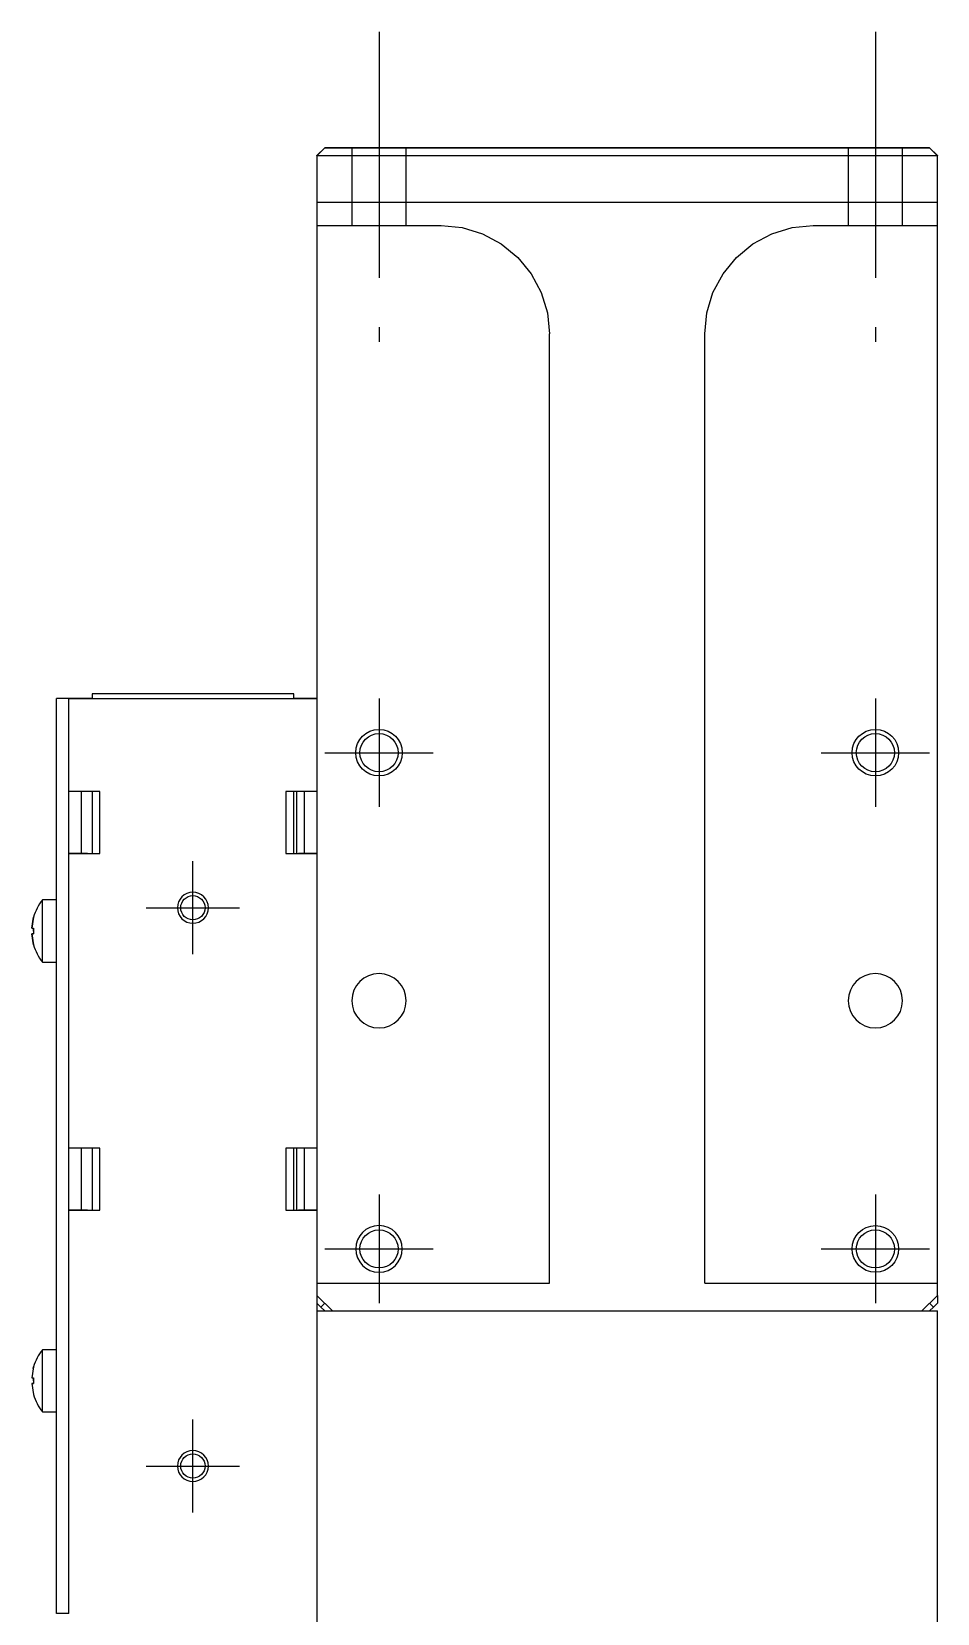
# Model space of a CAD drawing. Extents: x 0 to 698, y -8 to 617.
# Drawn here: x 275.5 to 333.9, y 514.8 to 616.8 of the extents above; entities that cross this region are included whole.
import ezdxf

# ---------------------------------------------------------------- set-up
doc = ezdxf.new("R2010")
doc.units = 0
doc.header["$LTSCALE"] = 0.5
doc.linetypes.add('CENTER', pattern=[50.8, 31.75, -6.35, 6.35, -6.35])
doc.linetypes.add('DASHED', pattern=[19.05, 12.7, -6.35])
for name, color, linetype in [('MSM_CENTER', 1, 'CENTER'), ('MSM_CONTINUOUS', 7, 'CONTINUOUS'), ('MSM_DASHED', 4, 'DASHED'), ('MSM_NARROW', 5, 'CONTINUOUS')]:
    doc.layers.add(name, color=color, linetype=linetype)

msp = doc.modelspace()

# ---------------------------------------------------------------- linework, layer by layer
at = {"layer": 'MSM_CENTER'}
for p, q in [((297.9, 616.8), (297.9, 596.8)), ((329.9, 616.8), (329.9, 596.8)), ((297.9, 573.81), (297.9, 566.81)), ((329.9, 573.81), (329.9, 566.81)), ((294.4, 570.31), (301.4, 570.31)), ((326.4, 570.31), (333.4, 570.31)), ((285.9, 557.31), (285.9, 563.31)), ((282.9, 560.31), (288.9, 560.31)), ((297.9, 541.81), (297.9, 534.81)), ((329.9, 541.81), (329.9, 534.81)), ((294.4, 538.31), (301.4, 538.31)), ((326.4, 538.31), (333.4, 538.31)), ((285.9, 521.31), (285.9, 527.31)), ((282.9, 524.31), (288.9, 524.31))]:
    msp.add_line(p, q, dxfattribs=at)
at = {"layer": 'MSM_CONTINUOUS'}
for p, q in [((294.4, 609.31), (293.9, 608.8)), ((294.4, 609.31), (293.9, 608.81)), ((294.4, 609.31), (294.4, 609.31)), ((294.4, 609.31), (333.4, 609.31)), ((333.4, 609.31), (294.4, 609.31)), ((296.15, 609.31), (296.18, 609.31)), ((296.18, 609.31), (296.15, 609.31)), ((296.18, 609.31), (296.15, 609.31)), ((296.15, 609.31), (296.18, 609.31)), ((296.18, 609.31), (296.28, 609.31)), ((296.28, 609.31), (296.18, 609.31)), ((296.28, 609.31), (296.18, 609.31)), ((296.18, 609.31), (296.28, 609.31)), ((296.28, 609.31), (296.44, 609.31)), ((296.44, 609.31), (296.28, 609.31)), ((296.44, 609.31), (296.28, 609.31)), ((296.28, 609.31), (296.44, 609.31)), ((296.44, 609.31), (296.66, 609.31)), ((296.66, 609.31), (296.44, 609.31)), ((296.66, 609.31), (296.44, 609.31)), ((296.44, 609.31), (296.66, 609.31)), ((296.66, 609.31), (296.92, 609.31)), ((296.92, 609.31), (296.66, 609.31)), ((296.92, 609.31), (296.66, 609.31)), ((296.66, 609.31), (296.92, 609.31)), ((296.92, 609.31), (297.23, 609.31)), ((297.23, 609.31), (296.92, 609.31)), ((297.23, 609.31), (296.92, 609.31)), ((296.92, 609.31), (297.23, 609.31)), ((297.23, 609.31), (297.55, 609.31)), ((297.55, 609.31), (297.23, 609.31)), ((297.55, 609.31), (297.23, 609.31)), ((297.23, 609.31), (297.55, 609.31)), ((297.55, 609.31), (297.9, 609.31)), ((297.9, 609.31), (297.55, 609.31)), ((297.9, 609.31), (297.55, 609.31)), ((297.55, 609.31), (297.9, 609.31)), ((297.9, 609.31), (298.24, 609.31)), ((297.9, 609.31), (298.24, 609.31)), ((298.24, 609.31), (297.9, 609.31)), ((298.24, 609.31), (297.9, 609.31)), ((298.24, 609.31), (298.57, 609.31)), ((298.24, 609.31), (298.57, 609.31)), ((298.57, 609.31), (298.24, 609.31)), ((298.57, 609.31), (298.24, 609.31)), ((298.57, 609.31), (298.87, 609.31)), ((298.57, 609.31), (298.87, 609.31)), ((298.87, 609.31), (298.57, 609.31)), ((298.87, 609.31), (298.57, 609.31)), ((298.87, 609.31), (299.13, 609.31)), ((298.87, 609.31), (299.13, 609.31)), ((299.13, 609.31), (298.87, 609.31)), ((299.13, 609.31), (298.87, 609.31)), ((299.13, 609.31), (299.35, 609.31)), ((299.13, 609.31), (299.35, 609.31)), ((299.35, 609.31), (299.13, 609.31)), ((299.35, 609.31), (299.13, 609.31)), ((299.35, 609.31), (299.51, 609.31)), ((299.35, 609.31), (299.51, 609.31)), ((299.51, 609.31), (299.35, 609.31)), ((299.51, 609.31), (299.35, 609.31)), ((299.51, 609.31), (299.61, 609.31)), ((299.51, 609.31), (299.61, 609.31)), ((299.61, 609.31), (299.51, 609.31)), ((299.61, 609.31), (299.51, 609.31)), ((299.61, 609.31), (299.65, 609.31)), ((299.61, 609.31), (299.65, 609.31)), ((299.65, 609.31), (299.61, 609.31)), ((299.65, 609.31), (299.61, 609.31)), ((328.18, 609.31), (328.15, 609.31)), ((328.15, 609.31), (328.18, 609.31)), ((328.18, 609.31), (328.15, 609.31)), ((328.15, 609.31), (328.18, 609.31)), ((328.28, 609.31), (328.18, 609.31)), ((328.18, 609.31), (328.28, 609.31)), ((328.28, 609.31), (328.18, 609.31)), ((328.18, 609.31), (328.28, 609.31)), ((328.44, 609.31), (328.28, 609.31)), ((328.28, 609.31), (328.44, 609.31)), ((328.44, 609.31), (328.28, 609.31)), ((328.28, 609.31), (328.44, 609.31)), ((328.66, 609.31), (328.44, 609.31)), ((328.44, 609.31), (328.66, 609.31)), ((328.66, 609.31), (328.44, 609.31)), ((328.44, 609.31), (328.66, 609.31)), ((328.92, 609.31), (328.66, 609.31)), ((328.66, 609.31), (328.92, 609.31)), ((328.92, 609.31), (328.66, 609.31)), ((328.66, 609.31), (328.92, 609.31)), ((329.23, 609.31), (328.92, 609.31)), ((328.92, 609.31), (329.23, 609.31)), ((329.23, 609.31), (328.92, 609.31)), ((328.92, 609.31), (329.23, 609.31)), ((329.55, 609.31), (329.23, 609.31)), ((329.23, 609.31), (329.55, 609.31)), ((329.55, 609.31), (329.23, 609.31)), ((329.23, 609.31), (329.55, 609.31)), ((329.9, 609.31), (329.55, 609.31)), ((329.55, 609.31), (329.9, 609.31)), ((329.9, 609.31), (329.55, 609.31)), ((329.55, 609.31), (329.9, 609.31)), ((330.24, 609.31), (329.9, 609.31)), ((330.24, 609.31), (329.9, 609.31)), ((329.9, 609.31), (330.24, 609.31)), ((329.9, 609.31), (330.24, 609.31)), ((330.57, 609.31), (330.24, 609.31)), ((330.57, 609.31), (330.24, 609.31)), ((330.24, 609.31), (330.57, 609.31)), ((330.24, 609.31), (330.57, 609.31)), ((330.87, 609.31), (330.57, 609.31)), ((330.87, 609.31), (330.57, 609.31)), ((330.57, 609.31), (330.87, 609.31)), ((330.57, 609.31), (330.87, 609.31)), ((331.13, 609.31), (330.87, 609.31)), ((331.13, 609.31), (330.87, 609.31)), ((330.87, 609.31), (331.13, 609.31)), ((330.87, 609.31), (331.13, 609.31)), ((331.35, 609.31), (331.13, 609.31)), ((331.35, 609.31), (331.13, 609.31)), ((331.13, 609.31), (331.35, 609.31)), ((331.13, 609.31), (331.35, 609.31)), ((331.51, 609.31), (331.35, 609.31)), ((331.51, 609.31), (331.35, 609.31)), ((331.35, 609.31), (331.51, 609.31)), ((331.35, 609.31), (331.51, 609.31)), ((331.61, 609.31), (331.51, 609.31)), ((331.61, 609.31), (331.51, 609.31)), ((331.51, 609.31), (331.61, 609.31)), ((331.51, 609.31), (331.61, 609.31)), ((331.65, 609.31), (331.61, 609.31)), ((331.65, 609.31), (331.61, 609.31)), ((331.61, 609.31), (331.65, 609.31)), ((331.61, 609.31), (331.65, 609.31)), ((333.9, 608.81), (333.4, 609.31)), ((333.4, 609.31), (333.4, 609.31)), ((333.9, 608.8), (333.4, 609.31)), ((293.9, 608.8), (293.9, 608.81)), ((333.9, 608.8), (293.9, 608.8)), ((293.9, 608.8), (293.9, 605.8)), ((333.9, 608.81), (333.9, 608.8)), ((333.9, 605.8), (333.9, 608.8)), ((293.9, 605.8), (293.9, 604.31)), ((293.9, 605.8), (333.9, 605.8)), ((333.9, 604.31), (333.9, 605.8)), ((293.9, 604.31), (301.9, 604.31)), ((293.9, 604.31), (293.9, 536.11)), ((301.9, 604.31), (303.26, 604.17)), ((303.26, 604.17), (304.57, 603.77)), ((323.22, 603.77), (324.53, 604.17)), ((324.53, 604.17), (325.9, 604.31)), ((325.9, 604.31), (333.9, 604.31)), ((333.9, 536.11), (333.9, 604.31)), ((304.57, 603.77), (305.78, 603.13)), ((305.78, 603.13), (306.85, 602.25)), ((320.95, 602.25), (322.01, 603.13)), ((322.01, 603.13), (323.22, 603.77)), ((306.85, 602.25), (307.72, 601.19)), ((320.08, 601.19), (320.95, 602.25)), ((307.72, 601.19), (308.36, 599.98)), ((319.43, 599.98), (320.08, 601.19)), ((308.36, 599.98), (308.76, 598.67)), ((319.03, 598.67), (319.43, 599.98)), ((308.76, 598.67), (308.9, 597.31)), ((318.9, 597.31), (319.03, 598.67)), ((308.9, 536.11), (308.9, 597.31)), ((318.9, 536.11), (318.9, 597.31)), ((277.1, 573.81), (277.1, 573.81)), ((277.12, 573.81), (277.1, 573.81)), ((277.1, 514.81), (277.1, 573.81)), ((277.19, 573.81), (277.12, 573.81)), ((277.3, 573.81), (277.19, 573.81)), ((277.45, 573.81), (277.3, 573.81)), ((277.63, 573.81), (277.45, 573.81)), ((277.84, 573.81), (277.63, 573.81)), ((278.06, 573.81), (277.84, 573.81)), ((277.9, 514.81), (277.9, 573.81)), ((277.9, 573.81), (277.9, 573.81)), ((277.9, 573.81), (277.9, 573.81)), ((278.7, 573.81), (277.9, 573.81)), ((277.9, 573.81), (277.9, 573.81)), ((277.9, 573.81), (277.9, 573.81)), ((277.9, 573.81), (277.92, 573.81)), ((277.9, 573.81), (278.4, 573.81)), ((277.92, 573.81), (277.99, 573.81)), ((277.99, 573.81), (278.1, 573.81)), ((278.3, 573.81), (278.06, 573.81)), ((278.1, 573.81), (278.25, 573.81)), ((278.25, 573.81), (278.43, 573.81)), ((279.4, 573.81), (278.3, 573.81)), ((278.4, 573.81), (279.4, 573.81)), ((278.43, 573.81), (278.64, 573.81)), ((278.64, 573.81), (278.86, 573.81)), ((278.7, 573.81), (278.7, 573.81)), ((279.1, 573.81), (278.7, 573.81)), ((278.86, 573.81), (279.1, 573.81)), ((279.1, 573.81), (292.7, 573.81)), ((279.1, 573.81), (292.7, 573.81)), ((292.4, 574.11), (279.4, 574.11)), ((279.4, 574.11), (279.4, 573.81)), ((279.4, 574.11), (279.4, 574.11)), ((292.4, 574.11), (279.4, 574.11)), ((292.4, 574.11), (292.4, 574.11)), ((292.4, 573.81), (292.4, 574.11)), ((293.9, 573.81), (292.4, 573.81)), ((292.4, 573.81), (293.9, 573.81)), ((292.7, 573.81), (292.93, 573.81)), ((293.1, 573.81), (292.7, 573.81)), ((292.93, 573.81), (293.16, 573.81)), ((293.9, 573.81), (293.1, 573.81)), ((293.1, 573.81), (293.1, 573.81)), ((293.16, 573.81), (293.36, 573.81)), ((293.36, 573.81), (293.54, 573.81)), ((293.54, 573.81), (293.69, 573.81)), ((293.69, 573.81), (293.8, 573.81)), ((293.8, 573.81), (293.87, 573.81)), ((293.87, 573.81), (293.9, 573.81)), ((277.92, 567.81), (277.9, 567.81)), ((277.99, 567.81), (277.92, 567.81)), ((278.1, 567.81), (277.99, 567.81)), ((278.25, 567.81), (278.1, 567.81)), ((278.43, 567.81), (278.25, 567.81)), ((278.64, 567.81), (278.43, 567.81)), ((278.86, 567.81), (278.64, 567.81)), ((278.7, 567.81), (278.7, 563.81)), ((279.1, 567.81), (278.86, 567.81)), ((279.9, 567.81), (279.1, 567.81)), ((279.4, 567.81), (279.4, 563.81)), ((279.9, 563.81), (279.9, 567.81)), ((291.9, 567.81), (291.9, 563.81)), ((292.7, 567.81), (291.9, 567.81)), ((292.4, 563.81), (292.4, 567.81)), ((292.6, 563.81), (292.6, 567.81)), ((292.93, 567.81), (292.7, 567.81)), ((293.16, 567.81), (292.93, 567.81)), ((293.1, 566.86), (293.1, 567.81)), ((293.36, 567.81), (293.16, 567.81)), ((293.54, 567.81), (293.36, 567.81)), ((293.69, 567.81), (293.54, 567.81)), ((293.8, 567.81), (293.69, 567.81)), ((293.87, 567.81), (293.8, 567.81)), ((293.9, 567.81), (293.87, 567.81)), ((293.1, 564.76), (293.1, 566.86)), ((293.1, 563.81), (293.1, 564.76)), ((278.7, 563.81), (277.9, 563.81)), ((277.9, 563.81), (277.92, 563.81)), ((277.92, 563.81), (277.99, 563.81)), ((277.99, 563.81), (278.1, 563.81)), ((278.1, 563.81), (278.25, 563.81)), ((278.25, 563.81), (278.43, 563.81)), ((278.43, 563.81), (278.64, 563.81)), ((278.64, 563.81), (278.86, 563.81)), ((279.1, 563.81), (278.7, 563.81)), ((278.7, 563.81), (278.7, 563.81)), ((278.86, 563.81), (279.1, 563.81)), ((279.1, 563.81), (279.9, 563.81)), ((279.1, 563.81), (279.9, 563.81)), ((291.9, 563.81), (292.7, 563.81)), ((291.9, 563.81), (292.7, 563.81)), ((292.6, 563.81), (293.1, 563.81)), ((293.1, 563.81), (292.7, 563.81)), ((292.7, 563.81), (292.93, 563.81)), ((292.93, 563.81), (293.16, 563.81)), ((293.9, 563.81), (293.1, 563.81)), ((293.16, 563.81), (293.36, 563.81)), ((293.36, 563.81), (293.54, 563.81)), ((293.54, 563.81), (293.69, 563.81)), ((293.69, 563.81), (293.8, 563.81)), ((293.8, 563.81), (293.87, 563.81)), ((293.87, 563.81), (293.9, 563.81)), ((277.1, 560.81), (276.2, 560.81)), ((276.2, 556.81), (276.2, 560.81)), ((275.63, 559.7), (275.51, 558.99)), ((275.51, 558.99), (275.63, 559.7)), ((275.51, 558.99), (275.63, 558.99)), ((275.62, 559.7), (275.63, 559.7)), ((275.62, 558.81), (275.63, 558.99)), ((275.63, 558.99), (275.63, 558.63)), ((275.63, 557.92), (275.51, 558.63)), ((275.51, 558.63), (275.63, 558.63)), ((275.63, 558.63), (275.51, 558.63)), ((275.51, 558.63), (275.63, 557.92)), ((275.51, 558.63), (275.63, 558.63)), ((275.51, 558.63), (275.63, 558.63)), ((275.63, 557.92), (275.62, 557.92)), ((275.62, 557.92), (275.63, 557.92)), ((276.2, 556.81), (277.1, 556.81)), ((277.92, 544.81), (277.9, 544.81)), ((277.99, 544.81), (277.92, 544.81)), ((278.1, 544.81), (277.99, 544.81)), ((278.25, 544.81), (278.1, 544.81)), ((278.43, 544.81), (278.25, 544.81)), ((278.64, 544.81), (278.43, 544.81)), ((278.86, 544.81), (278.64, 544.81)), ((278.7, 544.81), (278.7, 540.81)), ((279.1, 544.81), (278.86, 544.81)), ((279.9, 544.81), (279.1, 544.81)), ((279.4, 544.81), (279.4, 540.81)), ((279.9, 540.81), (279.9, 544.81)), ((292.7, 544.81), (291.9, 544.81)), ((291.9, 544.81), (291.9, 540.81)), ((292.4, 540.81), (292.4, 544.81)), ((292.6, 540.81), (292.6, 544.81)), ((292.93, 544.81), (292.7, 544.81)), ((293.16, 544.81), (292.93, 544.81)), ((293.1, 543.86), (293.1, 544.81)), ((293.36, 544.81), (293.16, 544.81)), ((293.54, 544.81), (293.36, 544.81)), ((293.69, 544.81), (293.54, 544.81)), ((293.8, 544.81), (293.69, 544.81)), ((293.87, 544.81), (293.8, 544.81)), ((293.9, 544.81), (293.87, 544.81)), ((293.1, 541.76), (293.1, 543.86)), ((293.1, 540.81), (293.1, 541.76)), ((277.9, 540.81), (277.92, 540.81)), ((278.7, 540.81), (277.9, 540.81)), ((277.92, 540.81), (277.99, 540.81)), ((277.99, 540.81), (278.1, 540.81)), ((278.1, 540.81), (278.25, 540.81)), ((278.25, 540.81), (278.43, 540.81)), ((278.43, 540.81), (278.64, 540.81)), ((278.64, 540.81), (278.86, 540.81)), ((278.7, 540.81), (278.7, 540.81)), ((279.1, 540.81), (278.7, 540.81)), ((278.86, 540.81), (279.1, 540.81)), ((279.1, 540.81), (279.9, 540.81)), ((279.1, 540.81), (279.9, 540.81)), ((291.9, 540.81), (292.7, 540.81)), ((291.9, 540.81), (292.7, 540.81)), ((292.6, 540.81), (293.1, 540.81)), ((293.1, 540.81), (292.7, 540.81)), ((292.7, 540.81), (292.93, 540.81)), ((292.93, 540.81), (293.16, 540.81)), ((293.9, 540.81), (293.1, 540.81)), ((293.16, 540.81), (293.36, 540.81)), ((293.36, 540.81), (293.54, 540.81)), ((293.54, 540.81), (293.69, 540.81)), ((293.69, 540.81), (293.8, 540.81)), ((293.8, 540.81), (293.87, 540.81)), ((293.87, 540.81), (293.9, 540.81)), ((293.9, 536.11), (308.9, 536.11)), ((293.9, 536.11), (293.9, 535.31)), ((318.9, 536.11), (333.9, 536.11)), ((333.9, 535.31), (333.9, 536.11)), ((293.9, 535.31), (294.9, 534.31)), ((293.9, 535.31), (293.9, 534.31)), ((294.15, 534.56), (293.9, 534.81)), ((294.15, 534.56), (294.4, 534.81)), ((294.4, 534.31), (294.15, 534.56)), ((332.9, 534.31), (333.9, 535.31)), ((333.4, 534.81), (333.65, 534.56)), ((333.65, 534.56), (333.4, 534.31)), ((333.9, 534.81), (333.65, 534.56)), ((333.9, 535.31), (333.9, 534.81)), ((293.9, 534.31), (293.9, 534.31)), ((293.9, 534.31), (293.9, 534.31)), ((293.9, 534.31), (294.4, 534.31)), ((293.9, 534.31), (294.9, 534.31)), ((293.9, 534.31), (293.9, 510.81)), ((294.9, 534.31), (332.9, 534.31)), ((332.9, 534.31), (333.9, 534.31)), ((333.4, 534.31), (333.9, 534.31)), ((333.9, 534.31), (333.9, 534.31)), ((333.9, 510.81), (333.9, 534.31)), ((277.1, 531.81), (276.2, 531.81)), ((276.2, 527.81), (276.2, 531.81)), ((275.63, 530.7), (275.51, 529.99)), ((275.6, 530.59), (275.63, 530.7)), ((275.62, 530.7), (275.63, 530.7)), ((275.51, 529.99), (275.63, 529.99)), ((275.51, 529.63), (275.63, 528.92)), ((275.63, 529.63), (275.51, 529.63)), ((275.51, 529.63), (275.63, 529.63)), ((275.51, 529.63), (275.63, 529.63)), ((275.51, 529.63), (275.63, 529.63)), ((275.62, 529.81), (275.63, 529.99)), ((275.63, 529.99), (275.63, 529.63)), ((275.63, 528.92), (275.62, 528.92)), ((275.62, 528.92), (275.63, 528.92)), ((276.2, 527.81), (277.1, 527.81)), ((277.9, 514.81), (277.1, 514.81))]:
    msp.add_line(p, q, dxfattribs=at)
for centre, radius in [((297.9, 570.31), 1.23), ((329.9, 570.31), 1.23), ((285.9, 560.31), 0.783), ((297.9, 538.31), 1.23), ((329.9, 538.31), 1.23), ((285.9, 524.31), 0.783)]:
    msp.add_circle(centre, radius, dxfattribs=at)
at = {"layer": 'MSM_CONTINUOUS', "extrusion": (0, 0, -1)}
for centre in [(-297.9, 554.31), (-329.9, 554.31)]:
    msp.add_circle(centre, 1.75, dxfattribs=at)
at = {"layer": 'MSM_CONTINUOUS'}
for centre, start, end in [((278.7, 558.81), 141.3178, 163.8775), ((278.7, 558.81), 196.1225, 218.6822), ((278.7, 529.81), 141.3178, 163.8775), ((278.7, 529.81), 196.1225, 218.6822)]:
    msp.add_arc(centre, 3.2, start, end, dxfattribs=at)
at = {"layer": 'MSM_DASHED'}
for p, q in [((296.15, 609.31), (296.15, 604.31)), ((299.65, 604.31), (299.65, 609.31)), ((328.15, 609.31), (328.15, 604.31)), ((331.65, 604.31), (331.65, 609.31))]:
    msp.add_line(p, q, dxfattribs=at)
at = {"layer": 'MSM_NARROW'}
for centre in [(297.9, 570.31), (329.9, 570.31), (329.9, 538.31)]:
    msp.add_circle(centre, 1.5, dxfattribs=at)
at = {"layer": 'MSM_NARROW', "extrusion": (0, 0, -1)}
for centre, radius in [((-285.9, 560.31), 1), ((-297.9, 538.31), 1.5), ((-285.9, 524.31), 1)]:
    msp.add_circle(centre, radius, dxfattribs=at)

doc.saveas('drawing.dxf')
